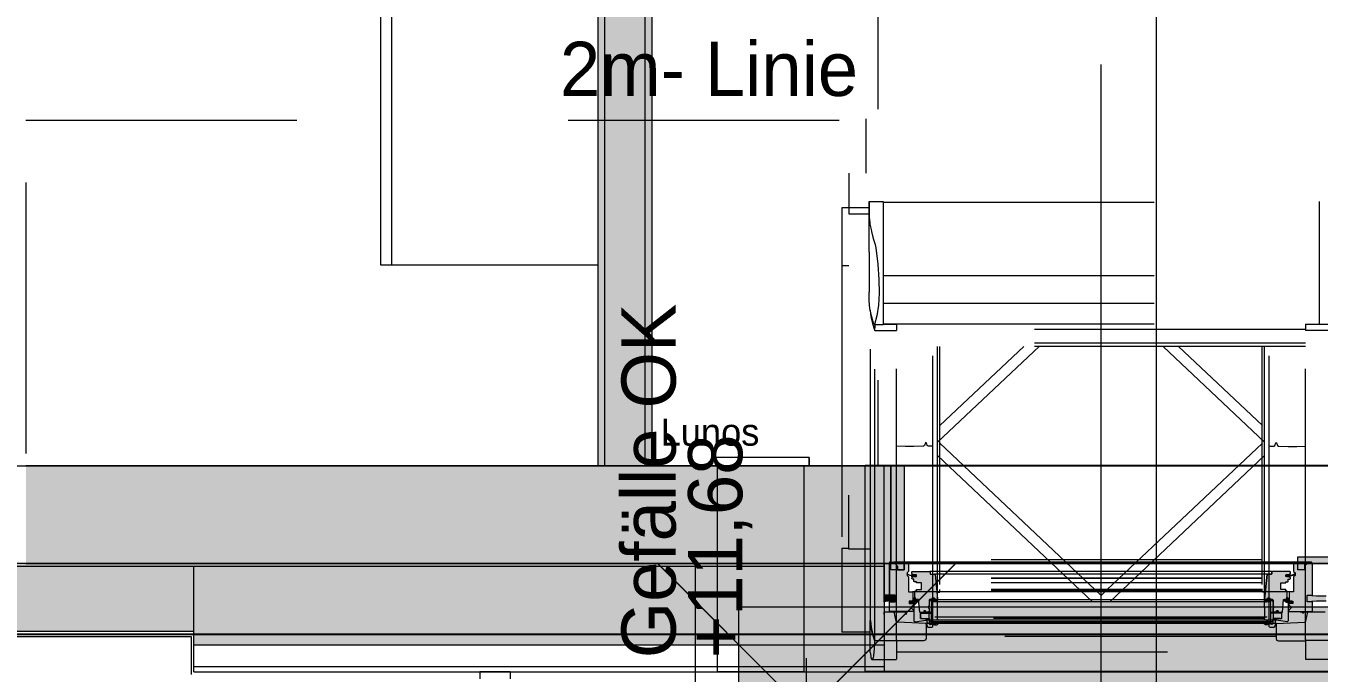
# Model space of a CAD drawing. Header units: metres. Extents: x -3 to 171, y -23 to 41.
# Drawn here: x 12.24 to 14.625, y -15.072 to -13.878 of the extents above; entities that cross this region are included whole.
import ezdxf

# ---------------------------------------------------------------- set-up
doc = ezdxf.new("R2010")
doc.units = ezdxf.units.M
doc.header["$MEASUREMENT"] = 0
for name, pattern in [('Achse', [0.004, 0.002, -0.001, 0, -0.001]), ('Baufluchtlinie', [0.013, 0.008, -0.005]), ('Schnittlinie', [0.006, 0.003, -0.0015, 0, -0.0015]), ('UNSICHTBAR', [0.4, 0, -0.4]), ('Untersicht', [0.001, 0.0005, -0.0005])]:
    doc.linetypes.add(name, pattern=pattern)
for name, color, linetype in [('4._1.DG PP STG1_1_000 Achsraster', 7, 'Continuous'), ('4._1.DG PP STG1_1_110 Wand Aussen', 7, 'Continuous'), ('4._1.DG PP STG1_1_130 Wand Innen', 7, 'Continuous'), ('4._1.DG PP STG1_1_210 Decke', 7, 'Continuous'), ('4._1.DG PP STG1_1_220 Bodenaufbau', 7, 'Continuous'), ('4._1.DG PP STG1_1_220 Bodenaufbau - Außen_ Gefälle', 7, 'Continuous'), ('4._1.DG PP STG1_1_221 Bodenaufbau - Abdichtung', 7, 'Continuous'), ('4._1.DG PP STG1_1_221 Bodenaufbau - Terrassenbelag', 7, 'Continuous'), ('4._1.DG PP STG1_1_310 Dachkonstruktion massiv', 7, 'Continuous'), ('4._1.DG PP STG1_1_325 Dachfenster', 7, 'Continuous'), ('4._1.DG PP STG1_1_510 Möblierung', 7, 'Continuous'), ('4._1.DG PP STG1_1_520 Fixeinbauten', 7, 'Continuous'), ('4._1.DG PP STG1_1_815 Raumbegrenzung', 7, 'Continuous'), ('4._1.DG PP STG1_1_851 Marker Schnitt', 7, 'Continuous'), ('4._1.DG PP STG1_1_870 Dokumentation allgemein', 7, 'Continuous'), ('4._1.DG PP STG1_1_945 Einreichplan Beschriftung', 7, 'Continuous'), ('4._1.DG PP STG1_1_950 Polierplan Bemaßung', 7, 'Continuous'), ('4._1.DG PP STG1_1_Neubau_840 Baulinien', 7, 'Continuous')]:
    doc.layers.add(name, color=color, linetype=linetype)
doc.styles.add('ERSTELLTER_STIL_2', font='')
doc.styles.get('ERSTELLTER_STIL_2').set_extended_font_data('Eurostile')

msp = doc.modelspace()

# ---------------------------------------------------------------- hatches: boundary and pattern name
at = {"layer": '4._1.DG PP STG1_1_110 Wand Aussen', "linetype": 'Continuous', "lineweight": 13, "true_color": 0x3f7f02}
for points in [[(12.55, -14.69), (12.24, -14.69), (12.24, -14.78), (12.24, -14.87), (12.55, -14.87)], [(12.55, -14.87), (13.788, -14.87), (13.788, -14.69), (12.55, -14.69)]]:
    msp.add_hatch(color=76, dxfattribs=at).paths.add_polyline_path(points)
at = {"layer": '4._1.DG PP STG1_1_110 Wand Aussen', "linetype": 'Continuous', "lineweight": 0, "true_color": 0x373737}
for points in [[(12.55, -14.87), (12.17, -14.87), (12.17, -14.875), (12.55, -14.875)], [(12.55, -14.875), (13.788, -14.875), (13.788, -14.87), (12.55, -14.87)]]:
    msp.add_hatch(color=250, dxfattribs=at).paths.add_polyline_path(points)
at = {"layer": '4._1.DG PP STG1_1_110 Wand Aussen', "linetype": 'Continuous', "lineweight": 13, "true_color": 0xff6400}
for points in [[(12.55, -14.875), (12.17, -14.875), (12.17, -14.995), (12.55, -14.995)], [(12.55, -14.875), (12.55, -15), (13.788, -15), (13.788, -14.875)], [(12.55, -15), (12.55, -15.02), (13.788, -15.02), (13.788, -15)]]:
    msp.add_hatch(color=30, dxfattribs=at).paths.add_polyline_path(points)
at = {"layer": '4._1.DG PP STG1_1_130 Wand Innen', "linetype": 'Continuous', "lineweight": 13, "true_color": 0xfb02fe}
for points in [[(13.295, -14.69), (13.3075, -14.69), (13.3075, -10.525), (13.295, -10.525)], [(13.3825, -14.69), (13.395, -14.69), (13.395, -11.55), (13.3825, -11.55)]]:
    msp.add_hatch(color=6, dxfattribs=at).paths.add_polyline_path(points)
at = {"layer": '4._1.DG PP STG1_1_130 Wand Innen', "linetype": 'Continuous', "lineweight": 13, "true_color": 0xffaa00}
msp.add_hatch(color=40, dxfattribs=at).paths.add_polyline_path([(13.3075, -14.69), (13.3825, -14.69), (13.3825, -11.55), (13.38, -11.55), (13.38, -10.55), (13.3825, -10.55), (13.3825, -10.525), (13.3075, -10.525)])
at = {"layer": '4._1.DG PP STG1_1_210 Decke', "linetype": 'Continuous', "lineweight": 0, "true_color": 0x060c00}
msp.add_hatch(color=98, dxfattribs=at).paths.add_polyline_path([(5.425, -14.95), (3.28, -14.95), (3.28, -17.42), (15.705, -17.42), (15.705, -14.95), (13.555, -14.95), (13.555, -15.92), (5.425, -15.92)])
at = {"layer": '4._1.DG PP STG1_1_325 Dachfenster', "linetype": 'Continuous', "lineweight": 13, "true_color": 0x3f7f02}
msp.add_hatch(color=76, dxfattribs=at).paths.add_polyline_path([(13.788, -14.87), (13.8231, -14.87), (13.8231, -14.69), (13.788, -14.69)])
at = {"layer": '4._1.DG PP STG1_1_325 Dachfenster', "linetype": 'Continuous', "lineweight": 13, "true_color": 0xffaa00}
msp.add_hatch(color=40, dxfattribs=at).paths.add_polyline_path([(13.8352, -14.868), (13.8352, -14.77), (13.8352, -14.69), (13.8231, -14.69), (13.8231, -14.9289), (13.8331, -14.9289), (13.8331, -14.868)])
at = {"layer": '4._1.DG PP STG1_1_325 Dachfenster', "linetype": 'Continuous', "lineweight": 0, "true_color": 0xfde9f1}
for points in [[(13.8602, -14.882), (13.8602, -14.77), (13.8602, -14.69), (13.8352, -14.69), (13.8352, -14.77), (13.8352, -14.882)], [(14.5858, -14.8821), (14.5983, -14.8821), (14.5983, -14.8705), (14.6779, -14.8705), (14.6779, -14.8821), (14.6904, -14.8821), (14.6904, -14.858), (14.5858, -14.858)]]:
    msp.add_hatch(color=7, dxfattribs=at).paths.add_polyline_path(points)
at = {"layer": '4._1.DG PP STG1_1_325 Dachfenster', "linetype": 'Continuous', "lineweight": 0, "true_color": 0x373737}
msp.add_hatch(color=250, dxfattribs=at).paths.add_polyline_path([(13.788, -14.87), (13.788, -14.875), (13.8231, -14.875), (13.8231, -14.87)])
at = {"layer": '4._1.DG PP STG1_1_325 Dachfenster', "linetype": 'Continuous', "lineweight": 13, "true_color": 0xff6400}
for points in [[(13.788, -15), (13.8231, -15), (13.8231, -14.875), (13.788, -14.875)], [(13.788, -15.02), (13.8231, -15.02), (13.8231, -15), (13.788, -15)]]:
    msp.add_hatch(color=30, dxfattribs=at).paths.add_polyline_path(points)
at = {"layer": '4._1.DG PP STG1_1_325 Dachfenster', "linetype": 'Continuous', "lineweight": 0, "true_color": 0xe7d9c5}
for points in [[(13.8331, -14.9418), (13.8331, -14.9581), (13.834, -14.959), (13.876, -14.959), (13.8769, -14.9581), (13.8769, -14.9564), (13.872, -14.9515), (13.8769, -14.9466), (13.8769, -14.945), (13.876, -14.9441), (13.8692, -14.9441), (13.8692, -14.9398), (13.8753, -14.9398), (13.8762, -14.9389), (13.8762, -14.9233), (13.8753, -14.9224), (13.8682, -14.9224), (13.8682, -14.8951), (13.8652, -14.8925), (13.8652, -14.8873), (13.8682, -14.8847), (13.8682, -14.8709), (13.8673, -14.87), (13.8602, -14.87), (13.8602, -14.882), (13.8477, -14.882), (13.8477, -14.875), (13.8407, -14.868), (13.8351, -14.868), (13.8331, -14.87), (13.8331, -14.928), (13.834, -14.9289), (13.8431, -14.9289), (13.8431, -14.9409), (13.834, -14.9409)], [(14.6131, -14.9418), (14.6122, -14.9409), (14.6031, -14.9409), (14.6031, -14.9289), (14.6122, -14.9289), (14.6131, -14.928), (14.6131, -14.87), (14.6111, -14.868), (14.6055, -14.868), (14.5985, -14.875), (14.5985, -14.882), (14.586, -14.882), (14.586, -14.87), (14.5789, -14.87), (14.578, -14.8709), (14.578, -14.8847), (14.581, -14.8873), (14.581, -14.8925), (14.578, -14.8951), (14.578, -14.9224), (14.5709, -14.9224), (14.57, -14.9233), (14.57, -14.9389), (14.5709, -14.9398), (14.577, -14.9398), (14.577, -14.9441), (14.5702, -14.9441), (14.5693, -14.945), (14.5693, -14.9466), (14.5742, -14.9515), (14.5693, -14.9564), (14.5693, -14.9581), (14.5702, -14.959), (14.6122, -14.959), (14.6131, -14.9581)], [(13.874, -14.8889), (13.8753, -14.8902), (13.8753, -14.8911), (13.8824, -14.8911), (13.8824, -14.8943), (13.8753, -14.8943), (13.8753, -14.8952), (13.8738, -14.8967), (13.8738, -14.8982), (13.8747, -14.8991), (13.8779, -14.8991), (13.8779, -14.9033), (13.8788, -14.9041), (13.8824, -14.9041), (13.8824, -14.9062), (13.8918, -14.9062), (13.8918, -14.9185), (13.8824, -14.9185), (13.8824, -14.9206), (13.8808, -14.9206), (13.8799, -14.9215), (13.8799, -14.9292), (13.8804, -14.9361), (13.8813, -14.9369), (13.8865, -14.9369), (13.8886, -14.9601), (13.8894, -14.9609), (13.8962, -14.9609), (13.8962, -14.9574), (13.8992, -14.9574), (13.8992, -14.9599), (13.9049, -14.9599), (13.9059, -14.9579), (13.9059, -14.9529), (13.9049, -14.9529), (13.9049, -14.9489), (13.9059, -14.9489), (13.9059, -14.9378), (13.9068, -14.9369), (13.9112, -14.9369), (13.9112, -14.9359), (13.9124, -14.9339), (13.9155, -14.9339), (13.9167, -14.9359), (13.9167, -14.9369), (13.9204, -14.9369), (13.9216, -14.9356), (13.9169, -14.8905), (13.916, -14.8897), (13.9088, -14.8897), (13.9082, -14.8891), (13.9082, -14.8856), (13.9073, -14.8847), (13.8747, -14.8847), (13.8738, -14.8856), (13.8738, -14.8884)], [(14.5722, -14.8889), (14.5724, -14.8884), (14.5724, -14.8856), (14.5715, -14.8847), (14.5389, -14.8847), (14.538, -14.8856), (14.538, -14.8891), (14.5374, -14.8897), (14.5302, -14.8897), (14.5293, -14.8905), (14.5246, -14.9356), (14.5258, -14.9369), (14.5295, -14.9369), (14.5295, -14.9359), (14.5307, -14.9339), (14.5338, -14.9339), (14.535, -14.9359), (14.535, -14.9369), (14.5394, -14.9369), (14.5403, -14.9378), (14.5403, -14.9489), (14.5413, -14.9489), (14.5413, -14.9529), (14.5403, -14.9529), (14.5403, -14.9579), (14.5413, -14.9599), (14.547, -14.9599), (14.547, -14.9574), (14.55, -14.9574), (14.55, -14.9609), (14.5568, -14.9609), (14.5576, -14.9601), (14.5597, -14.9369), (14.5649, -14.9369), (14.5658, -14.9361), (14.5663, -14.9292), (14.5663, -14.9215), (14.5654, -14.9206), (14.5638, -14.9206), (14.5638, -14.9185), (14.5544, -14.9185), (14.5544, -14.9062), (14.5638, -14.9062), (14.5638, -14.9041), (14.5674, -14.9041), (14.5683, -14.9033), (14.5683, -14.8991), (14.5715, -14.8991), (14.5724, -14.8982), (14.5724, -14.8967), (14.5709, -14.8952), (14.5709, -14.8943), (14.5638, -14.8943), (14.5638, -14.8911), (14.5709, -14.8911), (14.5709, -14.8902)]]:
    msp.add_hatch(color=254, dxfattribs=at).paths.add_polyline_path(points)
at = {"layer": '4._1.DG PP STG1_1_325 Dachfenster', "linetype": 'Continuous', "lineweight": 0, "true_color": 0xfed4e5}
for points in [[(13.8753, -14.8911), (13.8753, -14.8905), (13.8742, -14.8907), (13.8742, -14.8923), (13.8713, -14.8918), (13.8677, -14.8907), (13.8657, -14.8896), (13.8652, -14.8897), (13.8675, -14.8913), (13.8712, -14.8925), (13.8742, -14.8931), (13.8742, -14.8947), (13.8753, -14.8949), (13.8753, -14.8943), (13.8807, -14.8943), (13.882, -14.8919), (13.8816, -14.8911)], [(14.5709, -14.8911), (14.5646, -14.8911), (14.5642, -14.8919), (14.5655, -14.8943), (14.5709, -14.8943), (14.5709, -14.8949), (14.572, -14.8947), (14.572, -14.8931), (14.575, -14.8925), (14.5787, -14.8913), (14.5808, -14.89), (14.5808, -14.8895), (14.5785, -14.8907), (14.5749, -14.8918), (14.572, -14.8923), (14.572, -14.8907), (14.5709, -14.8905)], [(13.8231, -14.9289), (13.8231, -14.9409), (13.8298, -14.9396), (13.8365, -14.9396), (13.8431, -14.9409), (13.8431, -14.9289), (13.8365, -14.9302), (13.8298, -14.9302)], [(14.6031, -14.9289), (14.6031, -14.9409), (14.6206, -14.9396), (14.6381, -14.9396), (14.6381, -14.9302), (14.6206, -14.9302)], [(13.885, -14.9369), (13.8813, -14.9369), (13.8804, -14.9361), (13.8802, -14.9327), (13.8783, -14.9337), (13.8769, -14.9357), (13.8762, -14.9382), (13.8762, -14.9389), (13.8753, -14.9398), (13.8713, -14.9398), (13.8698, -14.9424), (13.8703, -14.9432), (13.8786, -14.9432), (13.8786, -14.9421), (13.8792, -14.9416), (13.8809, -14.9413), (13.883, -14.9407), (13.8845, -14.9391)], [(13.9069, -14.9399), (13.9085, -14.938), (13.909, -14.938), (13.9105, -14.9409), (13.9113, -14.9391), (13.9123, -14.9409), (13.9132, -14.9387), (13.9177, -14.9386), (13.9177, -14.9395), (13.9176, -14.94), (13.9176, -14.9408), (13.9211, -14.9409), (13.9213, -14.9403), (13.9212, -14.9395), (13.9209, -14.9388), (13.9209, -14.938), (13.9223, -14.9377), (13.9224, -14.937), (13.9221, -14.9366), (13.9204, -14.9369), (13.9167, -14.9369), (13.9167, -14.9359), (13.9155, -14.9339), (13.9124, -14.9339), (13.9112, -14.9359), (13.9112, -14.9369), (13.9084, -14.9369), (13.9064, -14.9396)], [(14.5393, -14.9399), (14.5398, -14.9398), (14.5381, -14.9371), (14.535, -14.9369), (14.535, -14.9359), (14.5338, -14.9339), (14.5307, -14.9339), (14.5295, -14.9359), (14.5295, -14.9369), (14.5258, -14.9369), (14.5241, -14.9366), (14.5238, -14.937), (14.5238, -14.9376), (14.5251, -14.9379), (14.5253, -14.9388), (14.525, -14.9395), (14.5249, -14.9403), (14.525, -14.9408), (14.5284, -14.9409), (14.5286, -14.94), (14.5285, -14.9395), (14.5283, -14.939), (14.5327, -14.9386), (14.5339, -14.9409), (14.5345, -14.9391), (14.5357, -14.9409), (14.5372, -14.938), (14.5377, -14.938)], [(14.5612, -14.9369), (14.5617, -14.9391), (14.5632, -14.9407), (14.5653, -14.9413), (14.567, -14.9416), (14.5676, -14.9421), (14.5676, -14.9432), (14.5759, -14.9432), (14.5764, -14.9424), (14.5749, -14.9398), (14.5709, -14.9398), (14.57, -14.9389), (14.57, -14.9382), (14.5693, -14.9357), (14.5679, -14.9337), (14.566, -14.9327), (14.5658, -14.9361), (14.5649, -14.9369)], [(13.9187, -14.9807), (13.9189, -14.9788), (13.9133, -14.9788), (13.9134, -14.9807), (13.9143, -14.9818), (13.9161, -14.9823), (13.9178, -14.9818)], [(14.5275, -14.9807), (14.5284, -14.9818), (14.5301, -14.9823), (14.5319, -14.9818), (14.5328, -14.9807), (14.5329, -14.9788), (14.5273, -14.9788)]]:
    msp.add_hatch(color=254, dxfattribs=at).paths.add_polyline_path(points)
at = {"layer": '4._1.DG PP STG1_1_325 Dachfenster', "linetype": 'Continuous', "lineweight": 13}
msp.add_hatch(color=4, dxfattribs=at).paths.add_polyline_path([(14.5364, -14.9408), (13.9098, -14.9408), (13.9098, -14.9788), (14.5364, -14.9788)])

# ---------------------------------------------------------------- linework, layer by layer
at = {"layer": '4._1.DG PP STG1_1_000 Achsraster', "color": 5, "linetype": 'Achse', "lineweight": 0, "ltscale": 1000}
msp.add_line((-1.5, -15), (21, -15), dxfattribs=at)
at = {"layer": '4._1.DG PP STG1_1_110 Wand Aussen', "color": 7, "linetype": 'Continuous', "lineweight": 18, "ltscale": 1000}
for p, q in [((13.788, -14.87), (13.788, -14.69)), ((13.788, -14.87), (13.788, -14.69)), ((12.24, -14.87), (12.55, -14.87)), ((12.55, -14.87), (13.788, -14.87))]:
    msp.add_line(p, q, dxfattribs=at)
at = {"layer": '4._1.DG PP STG1_1_110 Wand Aussen', "color": 7, "linetype": 'Continuous', "lineweight": 25, "ltscale": 1000}
for p, q in [((15.492, -14.69), (13.788, -14.69)), ((15.492, -15.07), (13.788, -15.07))]:
    msp.add_line(p, q, dxfattribs=at)
at = {"layer": '4._1.DG PP STG1_1_110 Wand Aussen', "color": 7, "linetype": 'Continuous', "lineweight": 13, "ltscale": 1000}
for p, q in [((12.17, -14.875), (12.55, -14.875)), ((12.55, -14.875), (13.788, -14.875)), ((13.788, -14.875), (13.788, -14.87)), ((13.788, -14.875), (13.788, -14.87)), ((13.788, -15), (13.788, -14.875)), ((13.788, -15), (13.788, -14.875)), ((12.17, -14.995), (12.55, -14.995)), ((13.788, -15.02), (13.788, -15)), ((13.788, -15.02), (13.788, -15)), ((12.55, -15.02), (13.788, -15.02)), ((13.788, -15.06), (13.788, -15.02)), ((13.788, -15.06), (13.788, -15.02)), ((12.55, -15.06), (13.788, -15.06)), ((13.788, -15.07), (13.788, -15.06)), ((13.788, -15.07), (13.788, -15.06))]:
    msp.add_line(p, q, dxfattribs=at)
at = {"layer": '4._1.DG PP STG1_1_110 Wand Aussen', "color": 1, "linetype": 'Baufluchtlinie', "lineweight": 0, "ltscale": 1000}
msp.add_line((12.55, -15), (13.788, -15), dxfattribs=at)
at = {"layer": '4._1.DG PP STG1_1_110 Wand Aussen', "color": 7, "linetype": 'Continuous', "lineweight": 18, "ltscale": 1000, "flags": 128}
for points in [[(12.55, -14.69), (12.24, -14.69)], [(13.788, -14.69), (12.55, -14.69)]]:
    msp.add_lwpolyline(points, dxfattribs=at)
at = {"layer": '4._1.DG PP STG1_1_110 Wand Aussen', "color": 7, "linetype": 'Continuous', "lineweight": 13, "ltscale": 1000, "flags": 128}
for points in [[(12.55, -15), (12.55, -14.875)], [(12.55, -14.995), (12.55, -14.875)], [(12.17, -15), (12.55, -15)], [(12.55, -15), (12.55, -14.995)], [(12.55, -15.02), (12.55, -15)], [(12.55, -15.06), (12.55, -15.02)], [(12.55, -15.07), (12.55, -15.06)], [(12.55, -15.07), (13.788, -15.07)]]:
    msp.add_lwpolyline(points, dxfattribs=at)
at = {"layer": '4._1.DG PP STG1_1_130 Wand Innen', "color": 7, "linetype": 'Continuous', "lineweight": 18, "ltscale": 1000}
for p, q in [((13.3075, -10.525), (13.3075, -14.69)), ((13.3825, -14.69), (13.3825, -11.55))]:
    msp.add_line(p, q, dxfattribs=at)
at = {"layer": '4._1.DG PP STG1_1_130 Wand Innen', "color": 7, "linetype": 'Continuous', "lineweight": 18, "ltscale": 1000, "flags": 128}
for points in [[(13.295, -10.525), (13.295, -14.69)], [(13.395, -14.69), (13.395, -11.55)], [(13.295, -14.69), (13.395, -14.69)]]:
    msp.add_lwpolyline(points, dxfattribs=at)
at = {"layer": '4._1.DG PP STG1_1_210 Decke', "color": 255, "linetype": 'Continuous', "lineweight": 13, "ltscale": 1000, "flags": 128}
msp.add_lwpolyline([(3.625, -0.13), (0.1305, -0.13), (0.1845, -14.87), (5.505, -14.87), (5.505, -15.84), (13.475, -15.84), (13.475, -14.87), (18.8055, -14.87), (18.8546, -0.13), (15.325, -0.13), (15.325, -0.53), (12.525, -0.53), (12.525, -0.13), (6.455, -0.13), (6.455, -0.53), (3.625, -0.53)], close=True, dxfattribs=at)
at = {"layer": '4._1.DG PP STG1_1_210 Decke', "color": 7, "linetype": 'Continuous', "lineweight": 13, "ltscale": 1000, "true_color": 0xf4f4f4, "flags": 128}
msp.add_lwpolyline([(5.425, -14.95), (5.425, -15.92), (13.555, -15.92), (13.555, -14.95), (15.705, -14.95), (15.705, -17.42), (3.28, -17.42), (3.28, -14.95)], close=True, dxfattribs=at)
at = {"layer": '4._1.DG PP STG1_1_220 Bodenaufbau', "color": 7, "linetype": 'Continuous', "lineweight": 13, "ltscale": 1000, "true_color": 0xf4f4f4, "flags": 128}
msp.add_lwpolyline([(0.3111, -0.31), (0.3639, -14.69), (18.6261, -14.69), (18.674, -0.31), (15.505, -0.31), (15.505, -0.71), (12.345, -0.71), (12.345, -0.31), (6.635, -0.31), (6.635, -0.71), (3.445, -0.71), (3.445, -0.31)], close=True, dxfattribs=at)
at = {"layer": '4._1.DG PP STG1_1_220 Bodenaufbau - Außen_ Gefälle', "color": 7, "linetype": 'Continuous', "lineweight": 13, "ltscale": 1000, "true_color": 0xf4f4f4, "flags": 128}
msp.add_lwpolyline([(3.3146, -17.38), (15.665, -17.38), (15.665, -14.87), (3.3146, -14.87)], close=True, dxfattribs=at)
at = {"layer": '4._1.DG PP STG1_1_221 Bodenaufbau - Abdichtung', "color": 171, "linetype": 'Untersicht', "lineweight": 13, "ltscale": 1000, "true_color": 0x6c6cff, "flags": 128}
for points in [[(9.49, -14.87), (13.405, -14.87)], [(13.405, -14.87), (13.6798, -15.1448)], [(13.405, -14.87), (13.955, -14.87)], [(13.68, -15.145), (13.405, -14.87)], [(13.4052, -14.87), (13.6801, -15.1448)], [(13.6802, -15.1449), (13.4053, -14.87)], [(13.9547, -14.87), (13.6798, -15.1449)], [(13.6799, -15.1448), (13.9548, -14.87)], [(13.955, -14.87), (13.68, -15.145)], [(13.6802, -15.1448), (13.955, -14.87)], [(13.955, -14.87), (15.705, -14.87)]]:
    msp.add_lwpolyline(points, dxfattribs=at)
at = {"layer": '4._1.DG PP STG1_1_221 Bodenaufbau - Terrassenbelag', "color": 7, "linetype": 'Continuous', "lineweight": 18, "ltscale": 1000, "flags": 128}
for points in [[(12.165, -15.005), (12.545, -15.005)], [(12.545, -15.005), (12.545, -15.075)]]:
    msp.add_lwpolyline(points, dxfattribs=at)
at = {"layer": '4._1.DG PP STG1_1_310 Dachkonstruktion massiv', "color": 8, "linetype": 'Untersicht', "lineweight": 13, "ltscale": 1000}
for p, q in [((13.8111, -13.5322), (13.8111, -14.69)), ((12.24, -14.0522), (13.8111, -14.0522))]:
    msp.add_line(p, q, dxfattribs=at)
at = {"layer": '4._1.DG PP STG1_1_310 Dachkonstruktion massiv', "color": 8, "linetype": 'Untersicht', "lineweight": 13, "ltscale": 1000, "flags": 128}
msp.add_lwpolyline([(18.605, -13.5322), (12.24, -13.5322), (12.24, -14.69)], dxfattribs=at)
at = {"layer": '4._1.DG PP STG1_1_325 Dachfenster', "color": 7, "linetype": 'Continuous', "lineweight": 13, "ltscale": 1000}
for p, q in [((14.2231, -15.8803), (14.2231, -13.9497)), ((13.788, -14.875), (13.8231, -14.875)), ((13.8719, -14.9432), (13.8767, -14.9432)), ((13.8767, -14.9432), (13.8779, -14.9443)), ((13.8779, -14.9498), (13.8776, -14.9515)), ((13.8776, -14.9515), (13.8779, -14.9532)), ((13.8779, -14.9443), (13.8779, -14.9498)), ((13.8779, -14.9532), (13.8779, -14.9759)), ((14.5695, -14.9432), (14.5683, -14.9443)), ((14.5683, -14.9443), (14.5683, -14.9498)), ((14.5683, -14.9498), (14.5686, -14.9515)), ((14.5686, -14.9515), (14.5683, -14.9532)), ((14.5683, -14.9532), (14.5683, -14.9759)), ((14.5743, -14.9432), (14.5695, -14.9432)), ((13.8231, -14.9601), (13.8235, -14.9597)), ((13.8231, -14.9646), (13.8231, -14.9601)), ((13.8235, -14.9597), (13.8633, -14.9597)), ((13.8454, -14.9769), (13.8416, -14.9597)), ((13.8475, -14.9787), (13.8454, -14.9769)), ((13.8997, -14.981), (13.8475, -14.9787)), ((13.8633, -14.9597), (13.8638, -14.9601)), ((13.8638, -14.9601), (13.8638, -14.9646)), ((13.8779, -14.9759), (13.88, -14.9776)), ((13.88, -14.9776), (13.8994, -14.9749)), ((13.8898, -14.9627), (13.8904, -14.9621)), ((13.8898, -14.9713), (13.8898, -14.9627)), ((13.8902, -14.9717), (13.8898, -14.9713)), ((13.8926, -14.9717), (13.8902, -14.9717)), ((13.8904, -14.9621), (13.9048, -14.9621)), ((13.8994, -14.9749), (13.9019, -14.976)), ((13.9021, -14.9797), (13.8997, -14.981)), ((13.9019, -14.976), (13.9021, -14.9797)), ((13.9048, -14.9621), (13.9055, -14.9627)), ((13.9055, -14.9627), (13.9063, -14.9813)), ((13.9207, -14.9794), (13.9189, -14.9806)), ((13.9221, -14.9793), (13.9207, -14.9794)), ((13.9229, -14.9804), (13.9221, -14.9793)), ((14.5233, -14.9804), (14.5241, -14.9793)), ((14.5241, -14.9793), (14.5255, -14.9794)), ((14.5255, -14.9794), (14.5273, -14.9806)), ((14.5407, -14.9627), (14.5399, -14.9813)), ((14.5414, -14.9621), (14.5407, -14.9627)), ((14.5558, -14.9621), (14.5414, -14.9621)), ((14.5443, -14.976), (14.5441, -14.9797)), ((14.5441, -14.9797), (14.5465, -14.981)), ((14.5468, -14.9749), (14.5443, -14.976)), ((14.5465, -14.981), (14.5987, -14.9787)), ((14.5662, -14.9776), (14.5468, -14.9749)), ((14.5536, -14.9717), (14.556, -14.9717)), ((14.5564, -14.9627), (14.5558, -14.9621)), ((14.556, -14.9717), (14.5564, -14.9713)), ((14.5564, -14.9713), (14.5564, -14.9627)), ((14.5683, -14.9759), (14.5662, -14.9776)), ((14.5906, -14.9597), (14.593, -14.9597)), ((14.593, -14.9597), (14.5946, -14.9611)), ((14.5946, -14.9611), (14.5968, -14.9611)), ((14.5968, -14.9611), (14.5984, -14.9597)), ((14.5984, -14.9597), (14.6363, -14.9597)), ((14.5987, -14.9787), (14.6008, -14.9769)), ((14.6008, -14.9769), (14.6046, -14.9597)), ((13.9063, -14.9813), (13.9079, -14.9825)), ((13.9079, -14.9825), (13.9128, -14.9817)), ((13.9128, -14.9817), (13.9132, -14.9817)), ((13.9132, -14.9817), (13.9165, -14.9833)), ((13.9165, -14.9833), (13.9196, -14.9832)), ((13.9196, -14.9832), (13.9224, -14.9816)), ((13.9224, -14.9816), (13.9229, -14.9804)), ((14.5238, -14.9816), (14.5233, -14.9804)), ((14.5266, -14.9832), (14.5238, -14.9816)), ((14.5297, -14.9833), (14.5266, -14.9832)), ((14.533, -14.9817), (14.5297, -14.9833)), ((14.5334, -14.9817), (14.533, -14.9817)), ((14.5383, -14.9825), (14.5334, -14.9817)), ((14.5399, -14.9813), (14.5383, -14.9825)), ((13.788, -15.02), (13.8231, -15.02)), ((13.788, -15.06), (13.8231, -15.06))]:
    msp.add_line(p, q, dxfattribs=at)
at = {"layer": '4._1.DG PP STG1_1_325 Dachfenster', "color": 7, "linetype": 'Continuous', "lineweight": 18, "ltscale": 1000}
for p, q in [((13.8231, -14.69), (13.8602, -14.69)), ((13.8231, -14.87), (13.8231, -14.69)), ((13.788, -14.87), (13.8231, -14.87)), ((13.8231, -14.87), (13.8231, -15.07)), ((14.6055, -14.868), (13.8407, -14.868)), ((14.5789, -14.87), (13.8673, -14.87)), ((14.5389, -14.8847), (13.9073, -14.8847)), ((14.5302, -14.8897), (13.916, -14.8897)), ((14.5709, -14.9224), (13.8753, -14.9224)), ((14.6031, -14.9289), (14.6206, -14.9302)), ((14.6031, -14.9409), (14.6031, -14.9289)), ((14.6206, -14.9302), (14.6381, -14.9302)), ((13.9221, -14.9366), (14.5241, -14.9366)), ((14.6206, -14.9396), (14.6031, -14.9409)), ((14.6381, -14.9396), (14.6206, -14.9396)), ((13.8926, -14.9717), (13.9058, -14.9717)), ((13.8962, -14.9609), (13.9098, -14.9609)), ((14.5468, -14.9749), (13.8994, -14.9749)), ((13.9048, -14.9621), (13.9098, -14.9621)), ((13.9049, -14.9599), (13.9098, -14.9599)), ((13.9102, -14.977), (14.536, -14.977)), ((14.5297, -14.9691), (13.9165, -14.9691)), ((14.5364, -14.9599), (14.5413, -14.9599)), ((14.55, -14.9609), (14.5364, -14.9609)), ((14.5414, -14.9621), (14.5364, -14.9621)), ((14.5536, -14.9717), (14.5404, -14.9717)), ((14.5465, -14.981), (13.8997, -14.981))]:
    msp.add_line(p, q, dxfattribs=at)
at = {"layer": '4._1.DG PP STG1_1_325 Dachfenster', "color": 1, "linetype": 'Baufluchtlinie', "lineweight": 0, "ltscale": 1000}
msp.add_line((13.788, -15), (13.8231, -15), dxfattribs=at)
at = {"layer": '4._1.DG PP STG1_1_325 Dachfenster', "color": 255, "linetype": 'UNSICHTBAR', "lineweight": 13, "ltscale": 1000, "flags": 128}
for points in [[(13.79, -14.1502), (13.79, -13.5322)], [(13.7581, -14.1502), (13.7581, -14.2255)], [(15.495, -14.1502), (13.7581, -14.1502)], [(13.7581, -14.8439), (13.7581, -14.2255)], [(13.7581, -14.2255), (13.7955, -14.2255)], [(13.7581, -14.2255), (13.7955, -14.2255)], [(13.7976, -14.8439), (13.7581, -14.8439)]]:
    msp.add_lwpolyline(points, dxfattribs=at)
at = {"layer": '4._1.DG PP STG1_1_325 Dachfenster', "color": 253, "linetype": 'Untersicht', "lineweight": 13, "ltscale": 1000, "true_color": 0x9f9f9f, "flags": 128}
for points in [[(13.745, -14.2144), (13.745, -14.3209)], [(13.7955, -14.2144), (13.7581, -14.2144), (13.745, -14.2144)], [(13.7955, -14.2026), (13.7955, -14.21), (13.7955, -14.2187), (13.7955, -14.2291), (13.7955, -14.2322), (13.7965, -14.2409), (13.7968, -14.2444), (13.7988, -14.254), (13.7994, -14.2578), (13.8024, -14.2682), (13.8035, -14.2728), (13.8043, -14.2747), (13.8064, -14.2816), (13.8077, -14.2882), (13.8115, -14.3183), (13.8135, -14.3462), (13.814, -14.3715), (13.8127, -14.394), (13.8098, -14.4134), (13.8053, -14.4294)], [(13.7955, -14.2047), (13.7955, -14.2026)], [(13.7955, -14.2026), (13.8211, -14.2026)], [(13.7955, -14.2962), (13.7955, -14.2047)], [(13.8211, -14.2026), (13.8211, -14.21), (13.8211, -14.2187), (13.8211, -14.2291), (13.8211, -14.2409), (13.8211, -14.254), (13.8211, -14.2682), (13.8211, -14.2747), (13.8211, -14.2816), (13.8211, -14.2882), (13.8211, -14.3183), (13.8211, -14.3462), (13.8211, -14.3715), (13.8211, -14.394), (13.8211, -14.4134), (13.8211, -14.4294)], [(13.8211, -14.2038), (14.6251, -14.2038)], [(14.6251, -14.2026), (14.6251, -14.21), (14.6251, -14.2187), (14.6251, -14.2291), (14.6251, -14.2409), (14.6251, -14.254), (14.6251, -14.2682), (14.6251, -14.2747), (14.6251, -14.2816), (14.6251, -14.2882), (14.6251, -14.3183), (14.6251, -14.3462), (14.6251, -14.3715), (14.6251, -14.394), (14.6251, -14.4134), (14.6251, -14.4294)], [(13.7955, -14.2962), (13.7955, -14.3699)], [(13.745, -14.3209), (13.745, -14.842)], [(13.7581, -14.3209), (13.745, -14.3209)], [(13.8211, -14.3391), (14.6251, -14.3391)], [(13.7955, -14.3846), (13.7955, -14.3699)], [(13.8047, -14.4291), (13.8035, -14.4269), (13.7994, -14.4134), (13.7968, -14.3998), (13.7955, -14.3859), (13.7955, -14.3846)], [(13.7974, -14.403), (13.7987, -14.4152), (13.8014, -14.4274), (13.8054, -14.4393), (13.8059, -14.4405)], [(13.7976, -14.9751), (13.7976, -14.4048)], [(13.8211, -14.39), (14.6251, -14.39)], [(13.8047, -14.4291), (13.8053, -14.4294)], [(13.8053, -14.4294), (13.8211, -14.4294)], [(13.806, -14.4406), (13.8063, -14.4314), (13.8063, -14.4294)], [(13.8211, -14.4282), (14.6251, -14.4282)], [(13.8211, -14.4285), (13.8459, -14.4285)], [(13.8459, -14.4285), (13.8459, -14.4314), (13.8459, -14.4406)], [(14.6003, -14.4285), (14.6003, -14.4314), (14.6003, -14.4406)], [(14.6003, -14.4285), (14.6251, -14.4285)], [(14.6511, -14.4294), (14.6353, -14.4294), (14.6251, -14.4294)], [(13.8056, -15.0115), (13.8056, -14.4398)], [(13.806, -14.4406), (13.8459, -14.4406)], [(14.6003, -14.4384), (13.8459, -14.4384)], [(13.8459, -15.0112), (13.8459, -14.4406)], [(14.6003, -15.0112), (14.6003, -14.4406)], [(14.6759, -14.4406), (14.636, -14.4406), (14.6003, -14.4406)], [(14.6003, -14.4639), (13.8459, -14.4639)], [(14.6003, -14.4698), (13.8459, -14.4698)], [(13.9129, -14.9871), (13.9129, -14.6534), (13.9129, -14.4698)], [(13.9217, -14.9496), (13.9217, -14.4698)], [(14.1089, -14.4698), (13.9217, -14.6465)], [(14.0804, -14.4698), (13.9257, -14.6159)], [(13.9258, -14.9087), (13.9258, -14.4698)], [(14.3374, -14.4698), (14.5245, -14.6465)], [(14.3659, -14.4698), (14.5206, -14.6159)], [(14.5204, -14.9087), (14.5204, -14.4698)], [(14.5245, -14.9496), (14.5245, -14.4698)], [(14.5333, -14.9871), (14.5333, -14.6534), (14.5333, -14.4698)], [(13.8956, -14.6536), (13.878, -14.6542), (13.8618, -14.6542), (13.8459, -14.6537)], [(13.8974, -14.6525), (13.8956, -14.6536)], [(13.8994, -14.6474), (13.8974, -14.6525)], [(13.9002, -14.6472), (13.8994, -14.6474)], [(13.901, -14.6475), (13.9002, -14.6472)], [(13.9023, -14.6526), (13.901, -14.6475)], [(13.9044, -14.6539), (13.9023, -14.6526)], [(13.9129, -14.6534), (13.911, -14.6539), (13.9044, -14.6539)], [(14.2231, -14.929), (14.2117, -14.9182), (14.202, -14.909), (13.9257, -14.6481)], [(14.2231, -14.929), (14.2346, -14.9182), (14.2443, -14.909), (14.5206, -14.6481)], [(14.5333, -14.6534), (14.5352, -14.6539), (14.5418, -14.6539)], [(14.5418, -14.6539), (14.5439, -14.6526)], [(14.5439, -14.6526), (14.5452, -14.6475)], [(14.5452, -14.6475), (14.546, -14.6472)], [(14.546, -14.6472), (14.5468, -14.6474)], [(14.5468, -14.6474), (14.5488, -14.6525)], [(14.5488, -14.6525), (14.5506, -14.6536)], [(14.5506, -14.6536), (14.5682, -14.6542), (14.5844, -14.6542), (14.6003, -14.6537)], [(14.2073, -14.9409), (13.9217, -14.6712)], [(14.239, -14.9409), (14.5245, -14.6712)], [(13.745, -14.842), (13.7581, -14.842)], [(13.745, -14.842), (13.745, -14.997)], [(14.5204, -14.8635), (13.9258, -14.8635)], [(14.5204, -14.8973), (13.9258, -14.8973)], [(14.5204, -14.8981), (13.9258, -14.8981)], [(14.5204, -14.9062), (13.9258, -14.9062)], [(13.9217, -14.9232), (13.9256, -14.9232)], [(14.5206, -14.9182), (13.9257, -14.9182)], [(13.9258, -14.9229), (13.9258, -14.9182)], [(14.5204, -14.9204), (13.9258, -14.9204)], [(14.5204, -14.9221), (13.9258, -14.9221)], [(14.5204, -14.9229), (14.5204, -14.9182)], [(14.5245, -14.9232), (14.5206, -14.9232)], [(13.9216, -14.9715), (13.9216, -14.9609), (13.9216, -14.9566), (13.9216, -14.9516), (13.9216, -14.9507), (13.9216, -14.9499)], [(14.5245, -14.9409), (13.9217, -14.9409)], [(14.5245, -14.941), (13.9217, -14.941)], [(14.5246, -14.9499), (14.5246, -14.9507), (14.5246, -14.9516), (14.5246, -14.9566), (14.5246, -14.9609), (14.5246, -14.9715)], [(13.8059, -15.0126), (13.8054, -15.0115), (13.8014, -14.9996), (13.7987, -14.9874), (13.7974, -14.9751)], [(13.7974, -15.0346), (13.7974, -14.9751)], [(13.7976, -14.9751), (13.7989, -14.9874), (13.8016, -14.9996), (13.8056, -15.0115)], [(13.9153, -14.9749), (13.9129, -14.9741)], [(13.9184, -14.9748), (13.9153, -14.9749)], [(13.9212, -14.9737), (13.9184, -14.9748)], [(13.9217, -14.9729), (13.9212, -14.9737)], [(14.5246, -14.9717), (13.9216, -14.9717)], [(13.9217, -14.9729), (13.9217, -14.9717)], [(14.5245, -14.9729), (14.5245, -14.9717)], [(14.5245, -14.9729), (14.525, -14.9737)], [(14.525, -14.9737), (14.5278, -14.9748)], [(14.5278, -14.9748), (14.5309, -14.9749)], [(14.5309, -14.9749), (14.5333, -14.9741)], [(13.7974, -14.997), (13.745, -14.997)], [(13.8995, -14.981), (13.9002, -14.9809)], [(13.9002, -14.9809), (13.901, -14.9811)], [(13.9004, -14.9809), (13.9004, -15.0088)], [(13.901, -14.9811), (13.9023, -14.9863)], [(13.9023, -14.9863), (13.9044, -14.9876)], [(13.9044, -14.9876), (13.911, -14.9876), (13.9129, -14.9871)], [(14.5333, -14.9871), (14.5352, -14.9876), (14.5418, -14.9876)], [(14.5418, -14.9876), (14.5439, -14.9863)], [(14.5439, -14.9863), (14.5452, -14.9811)], [(14.5452, -14.9811), (14.546, -14.9809)], [(14.5458, -14.9809), (14.5458, -15.0088)], [(14.546, -14.9809), (14.5467, -14.981)], [(13.7974, -15.0346), (13.7982, -15.041), (13.7987, -15.0442), (13.7991, -15.0453), (13.8004, -15.0472), (13.8014, -15.0469), (13.8032, -15.0445), (13.8041, -15.0403), (13.8053, -15.0278), (13.8054, -15.0246), (13.806, -15.013)], [(13.8056, -15.0115), (13.8074, -15.0125)], [(13.8074, -15.0125), (13.8442, -15.0125)], [(13.8442, -15.0125), (13.8459, -15.0112)], [(13.8459, -15.0112), (13.8459, -15.0126)], [(13.8994, -15.0116), (13.8956, -15.0126), (13.878, -15.0132), (13.8618, -15.0132), (13.8459, -15.0127)], [(13.8459, -15.013), (13.8459, -15.0278), (13.8459, -15.0403), (13.8459, -15.0445), (13.8459, -15.0468)], [(13.9004, -15.0088), (13.8994, -15.0116)], [(14.5458, -15.0052), (13.9004, -15.0052)], [(14.5458, -15.0088), (14.5468, -15.0116)], [(14.5468, -15.0116), (14.5506, -15.0126), (14.5682, -15.0132), (14.5844, -15.0132), (14.6003, -15.0127)], [(14.602, -15.0125), (14.6003, -15.0112)], [(14.6003, -15.0112), (14.6003, -15.0126)], [(14.6003, -15.013), (14.6003, -15.0278), (14.6003, -15.0403), (14.6003, -15.0445), (14.6003, -15.0468)], [(14.6742, -15.0125), (14.6374, -15.0125), (14.602, -15.0125)], [(13.8004, -15.0472), (13.8459, -15.0472)], [(13.8459, -15.0334), (14.6003, -15.0334)], [(14.6759, -15.0472), (14.6304, -15.0472), (14.6003, -15.0472)]]:
    msp.add_lwpolyline(points, dxfattribs=at)
at = {"layer": '4._1.DG PP STG1_1_325 Dachfenster', "color": 7, "linetype": 'Continuous', "lineweight": 18, "ltscale": 1000, "flags": 128}
msp.add_lwpolyline([(13.8231, -14.69), (13.788, -14.69)], dxfattribs=at)
for points in [[(13.8352, -14.868), (13.8331, -14.868), (13.8331, -14.9289), (13.8231, -14.9289), (13.8231, -14.69), (13.8352, -14.69), (13.8352, -14.77)], [(13.8602, -14.882), (13.8352, -14.882), (13.8352, -14.77), (13.8352, -14.69), (13.8602, -14.69), (13.8602, -14.77)], [(14.5858, -14.8821), (14.5858, -14.858), (14.6904, -14.858), (14.6904, -14.8821), (14.6779, -14.8821), (14.6779, -14.8705), (14.5983, -14.8705), (14.5983, -14.8821)], [(13.8753, -14.8911), (13.8816, -14.8911), (13.882, -14.8919), (13.8807, -14.8943), (13.8753, -14.8943), (13.8753, -14.8949), (13.8742, -14.8947), (13.8742, -14.8931), (13.8712, -14.8925), (13.8675, -14.8913), (13.8654, -14.89), (13.8654, -14.8895), (13.8677, -14.8907), (13.8713, -14.8918), (13.8742, -14.8923), (13.8742, -14.8907), (13.8753, -14.8905)], [(14.5564, -14.9713), (14.5564, -14.9627), (14.5558, -14.9621), (14.5558, -14.9609), (14.55, -14.9609), (14.55, -14.9574), (14.547, -14.9574), (14.547, -14.9599), (14.5413, -14.9599), (14.5403, -14.9579), (14.5403, -14.9529), (14.5413, -14.9529), (14.5413, -14.9489), (14.5403, -14.9489), (14.5403, -14.9378), (14.5394, -14.9369), (14.535, -14.9369), (14.535, -14.9359), (14.5338, -14.9339), (14.5307, -14.9339), (14.5295, -14.9359), (14.5295, -14.9369), (14.5258, -14.9369), (14.5246, -14.9356), (14.5293, -14.8905), (14.5302, -14.8897), (14.5374, -14.8897), (14.538, -14.8891), (14.538, -14.8856), (14.5389, -14.8847), (13.9073, -14.8847), (13.9082, -14.8856), (13.9082, -14.8891), (13.9088, -14.8897), (13.916, -14.8897), (13.9169, -14.8905), (13.9216, -14.9356), (13.9204, -14.9369), (13.9167, -14.9369), (13.9167, -14.9359), (13.9155, -14.9339), (13.9124, -14.9339), (13.9112, -14.9359), (13.9112, -14.9369), (13.9068, -14.9369), (13.9059, -14.9378), (13.9059, -14.9489), (13.9049, -14.9489), (13.9049, -14.9529), (13.9059, -14.9529), (13.9059, -14.9579), (13.9049, -14.9599), (13.8992, -14.9599), (13.8992, -14.9574), (13.8962, -14.9574), (13.8962, -14.9609), (13.8904, -14.9609), (13.8904, -14.9621), (13.8898, -14.9627), (13.8898, -14.9713), (13.8902, -14.9717), (13.9058, -14.9717), (13.9059, -14.975), (13.907, -14.977), (14.5392, -14.977), (14.5403, -14.975), (14.5404, -14.9717), (14.5536, -14.9717), (14.556, -14.9717)], [(14.5709, -14.8911), (14.5646, -14.8911), (14.5642, -14.8919), (14.5655, -14.8943), (14.5709, -14.8943), (14.5709, -14.8949), (14.572, -14.8947), (14.572, -14.8931), (14.575, -14.8925), (14.5787, -14.8913), (14.5808, -14.89), (14.5808, -14.8895), (14.5785, -14.8907), (14.5749, -14.8918), (14.572, -14.8923), (14.572, -14.8907), (14.5709, -14.8905)], [(13.8231, -14.9289), (13.8298, -14.9302), (13.8365, -14.9302), (13.8431, -14.9289), (13.8431, -14.9409), (13.8365, -14.9396), (13.8298, -14.9396), (13.8231, -14.9409)], [(13.885, -14.9369), (13.8845, -14.9391), (13.883, -14.9407), (13.8809, -14.9413), (13.8792, -14.9416), (13.8786, -14.9421), (13.8786, -14.9432), (13.8703, -14.9432), (13.8698, -14.9424), (13.8713, -14.9398), (13.8753, -14.9398), (13.8762, -14.9389), (13.8762, -14.9382), (13.8769, -14.9357), (13.8783, -14.9337), (13.8802, -14.9327), (13.8804, -14.9361), (13.8813, -14.9369)], [(13.9069, -14.9399), (13.9064, -14.9398), (13.9081, -14.9371), (13.9112, -14.9369), (13.9112, -14.9359), (13.9124, -14.9339), (13.9155, -14.9339), (13.9167, -14.9359), (13.9167, -14.9369), (13.9204, -14.9369), (13.9221, -14.9366), (13.9224, -14.937), (13.9224, -14.9376), (13.9211, -14.9379), (13.9209, -14.9388), (13.9212, -14.9395), (13.9213, -14.9403), (13.9212, -14.9408), (13.9178, -14.9409), (13.9176, -14.94), (13.9177, -14.9395), (13.9179, -14.939), (13.9135, -14.9386), (13.9123, -14.9409), (13.9117, -14.9391), (13.9105, -14.9409), (13.909, -14.938), (13.9085, -14.938)], [(14.5364, -14.9408), (13.9098, -14.9408), (13.9098, -14.9788), (14.5364, -14.9788)], [(14.5393, -14.9399), (14.5398, -14.9398), (14.5381, -14.9371), (14.535, -14.9369), (14.535, -14.9359), (14.5338, -14.9339), (14.5307, -14.9339), (14.5295, -14.9359), (14.5295, -14.9369), (14.5258, -14.9369), (14.5241, -14.9366), (14.5238, -14.937), (14.5238, -14.9376), (14.5251, -14.9379), (14.5253, -14.9388), (14.525, -14.9395), (14.5249, -14.9403), (14.525, -14.9408), (14.5284, -14.9409), (14.5286, -14.94), (14.5285, -14.9395), (14.5283, -14.939), (14.5327, -14.9386), (14.5339, -14.9409), (14.5345, -14.9391), (14.5357, -14.9409), (14.5372, -14.938), (14.5377, -14.938)], [(14.5612, -14.9369), (14.5617, -14.9391), (14.5632, -14.9407), (14.5653, -14.9413), (14.567, -14.9416), (14.5676, -14.9421), (14.5676, -14.9432), (14.5759, -14.9432), (14.5764, -14.9424), (14.5749, -14.9398), (14.5709, -14.9398), (14.57, -14.9389), (14.57, -14.9382), (14.5693, -14.9357), (14.5679, -14.9337), (14.566, -14.9327), (14.5658, -14.9361), (14.5649, -14.9369)], [(13.9187, -14.9807), (13.9178, -14.9818), (13.9161, -14.9823), (13.9143, -14.9818), (13.9134, -14.9807), (13.9133, -14.9788), (13.9189, -14.9788)], [(14.5275, -14.9807), (14.5284, -14.9818), (14.5301, -14.9823), (14.5319, -14.9818), (14.5328, -14.9807), (14.5329, -14.9788), (14.5273, -14.9788)]]:
    msp.add_lwpolyline(points, close=True, dxfattribs=at)
at = {"layer": '4._1.DG PP STG1_1_325 Dachfenster', "color": 7, "linetype": 'Continuous', "lineweight": 13, "ltscale": 1000, "flags": 128}
for points in [[(13.8331, -14.9418), (13.834, -14.9409), (13.8431, -14.9409), (13.8431, -14.9289), (13.834, -14.9289), (13.8331, -14.928), (13.8331, -14.87), (13.8351, -14.868), (13.8407, -14.868), (13.8477, -14.875), (13.8477, -14.882), (13.8602, -14.882), (13.8602, -14.87), (13.8673, -14.87), (13.8682, -14.8709), (13.8682, -14.8847), (13.8652, -14.8873), (13.8652, -14.8925), (13.8682, -14.8951), (13.8682, -14.9224), (13.8753, -14.9224), (13.8762, -14.9233), (13.8762, -14.9389), (13.8753, -14.9398), (13.8692, -14.9398), (13.8692, -14.9441), (13.876, -14.9441), (13.8769, -14.945), (13.8769, -14.9466), (13.872, -14.9515), (13.8769, -14.9564), (13.8769, -14.9581), (13.876, -14.959), (13.834, -14.959), (13.8331, -14.9581)], [(14.6131, -14.9418), (14.6122, -14.9409), (14.6031, -14.9409), (14.6031, -14.9289), (14.6122, -14.9289), (14.6131, -14.928), (14.6131, -14.87), (14.6111, -14.868), (14.6055, -14.868), (14.5985, -14.875), (14.5985, -14.882), (14.586, -14.882), (14.586, -14.87), (14.5789, -14.87), (14.578, -14.8709), (14.578, -14.8847), (14.581, -14.8873), (14.581, -14.8925), (14.578, -14.8951), (14.578, -14.9224), (14.5709, -14.9224), (14.57, -14.9233), (14.57, -14.9389), (14.5709, -14.9398), (14.577, -14.9398), (14.577, -14.9441), (14.5702, -14.9441), (14.5693, -14.945), (14.5693, -14.9466), (14.5742, -14.9515), (14.5693, -14.9564), (14.5693, -14.9581), (14.5702, -14.959), (14.6122, -14.959), (14.6131, -14.9581)], [(13.874, -14.8889), (13.8738, -14.8884), (13.8738, -14.8856), (13.8747, -14.8847), (13.9073, -14.8847), (13.9082, -14.8856), (13.9082, -14.8891), (13.9088, -14.8897), (13.916, -14.8897), (13.9169, -14.8905), (13.9216, -14.9356), (13.9204, -14.9369), (13.9167, -14.9369), (13.9167, -14.9359), (13.9155, -14.9339), (13.9124, -14.9339), (13.9112, -14.9359), (13.9112, -14.9369), (13.9068, -14.9369), (13.9059, -14.9378), (13.9059, -14.9489), (13.9049, -14.9489), (13.9049, -14.9529), (13.9059, -14.9529), (13.9059, -14.9579), (13.9049, -14.9599), (13.8992, -14.9599), (13.8992, -14.9574), (13.8962, -14.9574), (13.8962, -14.9609), (13.8894, -14.9609), (13.8886, -14.9601), (13.8865, -14.9369), (13.8813, -14.9369), (13.8804, -14.9361), (13.8799, -14.9292), (13.8799, -14.9215), (13.8808, -14.9206), (13.8824, -14.9206), (13.8824, -14.9185), (13.8918, -14.9185), (13.8918, -14.9062), (13.8824, -14.9062), (13.8824, -14.9041), (13.8788, -14.9041), (13.8779, -14.9033), (13.8779, -14.8991), (13.8747, -14.8991), (13.8738, -14.8982), (13.8738, -14.8967), (13.8753, -14.8952), (13.8753, -14.8943), (13.8824, -14.8943), (13.8824, -14.8911), (13.8753, -14.8911), (13.8753, -14.8902)], [(14.5722, -14.8889), (14.5724, -14.8884), (14.5724, -14.8856), (14.5715, -14.8847), (14.5389, -14.8847), (14.538, -14.8856), (14.538, -14.8891), (14.5374, -14.8897), (14.5302, -14.8897), (14.5293, -14.8905), (14.5246, -14.9356), (14.5258, -14.9369), (14.5295, -14.9369), (14.5295, -14.9359), (14.5307, -14.9339), (14.5338, -14.9339), (14.535, -14.9359), (14.535, -14.9369), (14.5394, -14.9369), (14.5403, -14.9378), (14.5403, -14.9489), (14.5413, -14.9489), (14.5413, -14.9529), (14.5403, -14.9529), (14.5403, -14.9579), (14.5413, -14.9599), (14.547, -14.9599), (14.547, -14.9574), (14.55, -14.9574), (14.55, -14.9609), (14.5568, -14.9609), (14.5576, -14.9601), (14.5597, -14.9369), (14.5649, -14.9369), (14.5658, -14.9361), (14.5663, -14.9292), (14.5663, -14.9215), (14.5654, -14.9206), (14.5638, -14.9206), (14.5638, -14.9185), (14.5544, -14.9185), (14.5544, -14.9062), (14.5638, -14.9062), (14.5638, -14.9041), (14.5674, -14.9041), (14.5683, -14.9033), (14.5683, -14.8991), (14.5715, -14.8991), (14.5724, -14.8982), (14.5724, -14.8967), (14.5709, -14.8952), (14.5709, -14.8943), (14.5638, -14.8943), (14.5638, -14.8911), (14.5709, -14.8911), (14.5709, -14.8902)]]:
    msp.add_lwpolyline(points, close=True, dxfattribs=at)
msp.add_lwpolyline([(13.788, -15.07), (13.8231, -15.07)], dxfattribs=at)
at = {"layer": '4._1.DG PP STG1_1_510 Möblierung', "color": 8, "linetype": 'Continuous', "lineweight": 13, "ltscale": 1000, "true_color": 0x7e7f7f}
msp.add_line((12.915, -14.32), (12.915, -12.72), dxfattribs=at)
at = {"layer": '4._1.DG PP STG1_1_510 Möblierung', "color": 8, "linetype": 'Continuous', "lineweight": 13, "ltscale": 1000, "true_color": 0x7e7f7f, "flags": 128}
msp.add_lwpolyline([(12.895, -14.32), (12.895, -12.72), (13.295, -12.72), (13.295, -14.32)], close=True, dxfattribs=at)
at = {"layer": '4._1.DG PP STG1_1_520 Fixeinbauten', "color": 8, "linetype": 'Continuous', "lineweight": 0, "ltscale": 1000}
for p, q in [((13.505, -14.675), (13.505, -14.69)), ((13.685, -14.675), (13.505, -14.675)), ((13.515, -14.69), (13.505, -14.69)), ((13.515, -14.69), (13.515, -15.07)), ((13.675, -14.69), (13.675, -15.07)), ((13.685, -14.69), (13.675, -14.69)), ((13.685, -14.675), (13.685, -14.69)), ((13.675, -15.07), (13.515, -15.07))]:
    msp.add_line(p, q, dxfattribs=at)
at = {"layer": '4._1.DG PP STG1_1_520 Fixeinbauten', "color": 7, "linetype": 'Continuous', "lineweight": 13, "ltscale": 1000}
for p, q in [((13.077, -15.07), (13.133, -15.07)), ((13.077, -15.07), (13.077, -15.083)), ((13.133, -15.07), (13.133, -15.083))]:
    msp.add_line(p, q, dxfattribs=at)
at = {"layer": '4._1.DG PP STG1_1_520 Fixeinbauten', "color": 8, "linetype": 'Untersicht', "lineweight": 0, "ltscale": 1000, "flags": 128}
for points in [[(13.505, -14.675), (13.505, -14.69)], [(13.685, -14.675), (13.505, -14.675)], [(13.505, -14.69), (13.685, -14.69)], [(13.515, -14.69), (13.515, -15.07)], [(13.675, -14.69), (13.675, -15.07)], [(13.685, -14.69), (13.685, -14.675)], [(13.515, -15.07), (13.5189, -15.07), (13.5303, -15.07), (13.548, -15.07), (13.5703, -15.07), (13.595, -15.07), (13.6197, -15.07), (13.642, -15.07), (13.6597, -15.07), (13.6711, -15.07), (13.675, -15.07)]]:
    msp.add_lwpolyline(points, dxfattribs=at)
at = {"layer": '4._1.DG PP STG1_1_520 Fixeinbauten', "color": 7, "linetype": 'Continuous', "lineweight": 13, "ltscale": 1000, "flags": 128}
for points in [[(13.133, -15.07), (13.1321, -15.07), (13.1305, -15.07), (13.128, -15.07), (13.1249, -15.07), (13.1211, -15.07), (13.1169, -15.07), (13.1123, -15.07), (13.1074, -15.07), (13.105, -15.07), (13.1026, -15.07), (13.0977, -15.07), (13.0931, -15.07), (13.0889, -15.07), (13.0851, -15.07), (13.082, -15.07), (13.0795, -15.07), (13.0779, -15.07), (13.077, -15.07)], [(13.077, -15.07), (13.077, -15.083)], [(13.133, -15.07), (13.133, -15.083)]]:
    msp.add_lwpolyline(points, dxfattribs=at)
at = {"layer": '4._1.DG PP STG1_1_815 Raumbegrenzung', "color": 7, "linetype": 'Continuous', "lineweight": 13, "ltscale": 1000}
msp.add_line((13.85, -15.07), (15.48, -15.07), dxfattribs=at)
at = {"layer": '4._1.DG PP STG1_1_851 Marker Schnitt', "color": 7, "linetype": 'Schnittlinie', "lineweight": 13, "ltscale": 1000}
msp.add_line((14.325, 4.805), (14.325, -22.5231), dxfattribs=at)
at = {"layer": '4._1.DG PP STG1_1_950 Polierplan Bemaßung', "color": 171, "linetype": 'Continuous', "lineweight": 13, "ltscale": 1000, "true_color": 0x6c6cff}
msp.add_line((13.68, -15.245), (13.68, -15.045), dxfattribs=at)
at = {"layer": '4._1.DG PP STG1_1_Neubau_840 Baulinien', "color": 1, "linetype": 'Baufluchtlinie', "lineweight": 25, "ltscale": 1000, "true_color": 0xfb0106, "flags": 128}
msp.add_lwpolyline([(-3.0225, -14.9829), (0, -15), (18.9876, -15.0005), (22.9775, -15.0038)], dxfattribs=at)

# ---------------------------------------------------------------- texts
at = {"layer": '4._1.DG PP STG1_1_870 Dokumentation allgemein', "color": 7, "linetype": 'Continuous', "lineweight": 13, "insert": (13.225, -13.9585), "char_height": 0.1, "attachment_point": 4, "style": 'ERSTELLTER_STIL_2'}
msp.add_mtext('\\A1;{\\pql;\\fEurostile|b0|i0|c0|p0;\\W1.000000;2m- Linie}', dxfattribs=at)
at = {"layer": '4._1.DG PP STG1_1_945 Einreichplan Beschriftung', "color": 250, "linetype": 'Continuous', "lineweight": 13, "true_color": 0x3f3f3f, "insert": (13.5018, -14.6536), "char_height": 0.05, "attachment_point": 8, "style": 'ERSTELLTER_STIL_2'}
msp.add_mtext('\\A1;{\\pqc;\\fEurostile|b0|i0|c0|p0;\\W1.000000;Lunos}', dxfattribs=at)
at = {"layer": '4._1.DG PP STG1_1_950 Polierplan Bemaßung', "color": 171, "linetype": 'Continuous', "lineweight": 13, "true_color": 0x6c6cff, "char_height": 0.1, "attachment_point": 7, "rotation": 90, "style": 'ERSTELLTER_STIL_2'}
for s, insert, width in [('\\A1;{\\pql;\\fEurostile|b0|i0|c0|p0;\\W1.000000;Gefälle OK}', (13.44, -15.045), 0.647754), ('\\A1;{\\pql;\\fEurostile|b0|i0|c0|p0;\\W1.000000;+11,68}', (13.58, -15.045), 0.490357)]:
    msp.add_mtext(s, dxfattribs=dict(at, insert=insert, width=width))
at = {"layer": '4._1.DG PP STG1_1_950 Polierplan Bemaßung', "color": 7, "linetype": 'Continuous', "lineweight": 13, "insert": (14.5963, -15.444), "char_height": 0.1, "attachment_point": 4, "rotation": 24.2831, "line_spacing_factor": 0.968161, "style": 'ERSTELLTER_STIL_2'}
msp.add_mtext('\\A1;{\\pql;\\fEurostile|b0|i0|c0|p0;\\W1.000000;OK \\fEurostile|b0|i0|c0|p0;\\W1.000000;+\\fEurostile|b0|i0|c0|p0;\\W1.000000;11,51\\fEurostile|b0|i0|c0|p0;\\W1.000000;\\A1{\\H.66x;\\S^  ;}\\fEurostile|b0|i0|c0|p0;\\W1.000000;\\fEurostile|b0|i0|c0|p0;\\W1.000000;\\P\\pql;\\fEurostile|b0|i0|c0|p0;\\W1.000000;UK \\fEurostile|b0|i0|c0|p0;\\W1.000000;+\\fEurostile|b0|i0|c0|p0;\\W1.000000;11,31\\fEurostile|b0|i0|c0|p0;\\W1.000000;\\A1{\\H.66x;\\S^  ;}\\fEurostile|b0|i0|c0|p0;\\W1.000000;\\fEurostile|b0|i0|c0|p0;\\W1.000000;}', dxfattribs=at)

doc.saveas('drawing.dxf')
